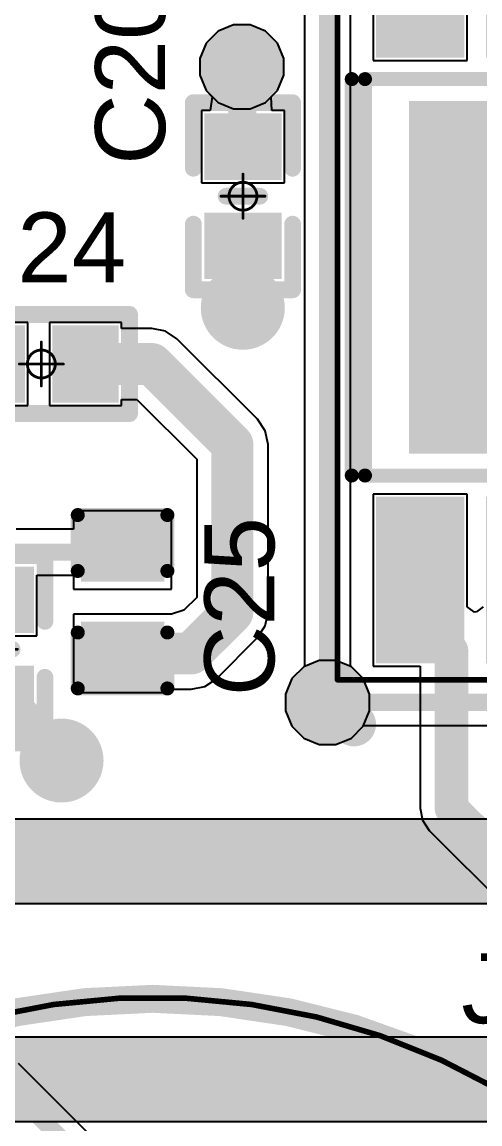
# Model space of a CAD drawing. Header units: inches. Extents: x -0.16 to 1.47, y -0.24 to 2.31.
# Drawn here: x 0.3819 to 0.5454, y 0.8211 to 1.2151 of the extents above; entities that cross this region are included whole.
import ezdxf

# ---------------------------------------------------------------- set-up
doc = ezdxf.new("R2010")
doc.units = ezdxf.units.IN
doc.header["$MEASUREMENT"] = 0
for name, color, linetype in [('Bottom Layer', 5, 'Continuous'), ('Bottom Solder', 6, 'Continuous'), ('GND', 76, 'Continuous'), ('Mechanical 15', 56, 'Continuous'), ('Mechanical 16', 56, 'Continuous'), ('Mechanical 4', 56, 'Continuous'), ('POWER', 16, 'Continuous'), ('Top Layer', 1, 'Continuous'), ('Top Overlay', 2, 'Continuous'), ('Top Paste', 8, 'Continuous'), ('Top Solder', 216, 'Continuous'), ('Via Holes', 16, 'Continuous')]:
    doc.layers.add(name, color=color, linetype=linetype)
doc.styles.add('Arial', font='', dxfattribs={"height": 0.2})
doc.styles.get('Arial').set_extended_font_data('Arial')

# ---------------------------------------------------------------- blocks, each defined once
blk = doc.blocks.new('_SOP100P600X160_11N_25')
at = {"layer": 'Top Layer'}
for points in [[(-0.13406, 0.09055), (-0.08248, 0.09055), (-0.08248, 0.06693), (-0.13406, 0.06693)], [(0.08248, 0.09055), (0.13406, 0.09055), (0.13406, 0.06693), (0.08248, 0.06693)], [(-0.05906, 0.07874), (0.05906, 0.07874), (0.05906, -0.07874), (-0.05906, -0.07874)], [(-0.13406, 0.05118), (-0.08248, 0.05118), (-0.08248, 0.02756), (-0.13406, 0.02756)], [(0.08248, 0.05118), (0.13406, 0.05118), (0.13406, 0.02756), (0.08248, 0.02756)], [(-0.13406, 0.01181), (-0.08248, 0.01181), (-0.08248, -0.01181), (-0.13406, -0.01181)], [(0.08248, 0.01181), (0.13406, 0.01181), (0.13406, -0.01181), (0.08248, -0.01181)], [(-0.13406, -0.02756), (-0.08248, -0.02756), (-0.08248, -0.05118), (-0.13406, -0.05118)], [(0.08248, -0.02756), (0.13406, -0.02756), (0.13406, -0.05118), (0.08248, -0.05118)], [(-0.13406, -0.06693), (-0.08248, -0.06693), (-0.08248, -0.09055), (-0.13406, -0.09055)], [(0.08248, -0.06693), (0.13406, -0.06693), (0.13406, -0.09055), (0.08248, -0.09055)]]:
    blk.add_hatch(color=1, dxfattribs=at).paths.add_polyline_path(points)
at = {"layer": 'Top Paste'}
for points in [[(-0.13406, 0.09055), (-0.08248, 0.09055), (-0.08248, 0.06693), (-0.13406, 0.06693)], [(0.08248, 0.09055), (0.13406, 0.09055), (0.13406, 0.06693), (0.08248, 0.06693)], [(-0.05906, 0.07874), (0.05906, 0.07874), (0.05906, -0.07874), (-0.05906, -0.07874)], [(-0.13406, 0.05118), (-0.08248, 0.05118), (-0.08248, 0.02756), (-0.13406, 0.02756)], [(0.08248, 0.05118), (0.13406, 0.05118), (0.13406, 0.02756), (0.08248, 0.02756)], [(-0.13406, 0.01181), (-0.08248, 0.01181), (-0.08248, -0.01181), (-0.13406, -0.01181)], [(0.08248, 0.01181), (0.13406, 0.01181), (0.13406, -0.01181), (0.08248, -0.01181)], [(-0.13406, -0.02756), (-0.08248, -0.02756), (-0.08248, -0.05118), (-0.13406, -0.05118)], [(0.08248, -0.02756), (0.13406, -0.02756), (0.13406, -0.05118), (0.08248, -0.05118)], [(-0.13406, -0.06693), (-0.08248, -0.06693), (-0.08248, -0.09055), (-0.13406, -0.09055)], [(0.08248, -0.06693), (0.13406, -0.06693), (0.13406, -0.09055), (0.08248, -0.09055)]]:
    blk.add_hatch(color=8, dxfattribs=at).paths.add_polyline_path(points)
at = {"layer": 'Top Solder'}
for points in [[(-0.13806, 0.09455), (-0.07848, 0.09455), (-0.07848, 0.06293), (-0.13806, 0.06293)], [(0.07848, 0.09455), (0.13806, 0.09455), (0.13806, 0.06293), (0.07848, 0.06293)], [(-0.06306, 0.08274), (0.06306, 0.08274), (0.06306, -0.08274), (-0.06306, -0.08274)], [(-0.13806, 0.05518), (-0.07848, 0.05518), (-0.07848, 0.02356), (-0.13806, 0.02356)], [(0.07848, 0.05518), (0.13806, 0.05518), (0.13806, 0.02356), (0.07848, 0.02356)], [(-0.13806, 0.01581), (-0.07848, 0.01581), (-0.07848, -0.01581), (-0.13806, -0.01581)], [(0.07848, 0.01581), (0.13806, 0.01581), (0.13806, -0.01581), (0.07848, -0.01581)], [(-0.13806, -0.02356), (-0.07848, -0.02356), (-0.07848, -0.05518), (-0.13806, -0.05518)], [(0.07848, -0.02356), (0.13806, -0.02356), (0.13806, -0.05518), (0.07848, -0.05518)], [(-0.13806, -0.06293), (-0.07848, -0.06293), (-0.07848, -0.09455), (-0.13806, -0.09455)], [(0.07848, -0.06293), (0.13806, -0.06293), (0.13806, -0.09455), (0.07848, -0.09455)]]:
    blk.add_hatch(color=216, dxfattribs=at).paths.add_polyline_path(points)
at = {"layer": 'Mechanical 16'}
for points in [[(-0.1439, 0.10827, 0.00197, 0.00197, 0), (-0.1439, -0.10827, 0.00197, 0.00197, 0)], [(-0.1439, 0.10827, 0.00197, 0.00197, 0), (0.1439, 0.10827, 0.00197, 0.00197, 0)], [(0.1439, 0.10827, 0.00197, 0.00197, 0), (0.1439, -0.10827, 0.00197, 0.00197, 0)], [(-0.1439, -0.10827, 0.00197, 0.00197, 0), (0.1439, -0.10827, 0.00197, 0.00197, 0)]]:
    blk.add_lwpolyline(points, format="xyseb", dxfattribs=at)
for points in [[(-0.14439, 0.10827, 0.000984, 0.000984, 1), (-0.14341, 0.10827, 0.000984, 0.000984, 1)], [(-0.14439, 0.10827, 0.000984, 0.000984, 1), (-0.14341, 0.10827, 0.000984, 0.000984, 1)], [(0.14341, 0.10827, 0.000984, 0.000984, 1), (0.14439, 0.10827, 0.000984, 0.000984, 1)], [(0.14341, 0.10827, 0.000984, 0.000984, 1), (0.14439, 0.10827, 0.000984, 0.000984, 1)], [(-0.14439, -0.10827, 0.000984, 0.000984, 1), (-0.14341, -0.10827, 0.000984, 0.000984, 1)], [(-0.14439, -0.10827, 0.000984, 0.000984, 1), (-0.14341, -0.10827, 0.000984, 0.000984, 1)], [(0.14341, -0.10827, 0.000984, 0.000984, 1), (0.14439, -0.10827, 0.000984, 0.000984, 1)], [(0.14341, -0.10827, 0.000984, 0.000984, 1), (0.14439, -0.10827, 0.000984, 0.000984, 1)]]:
    blk.add_lwpolyline(points, format="xyseb", close=True, dxfattribs=at)
at = {"layer": 'Mechanical 4'}
for points in [[(-0.15591, 0.10236, 0.00787, 0.00787, 1), (-0.16378, 0.10236, 0.00787, 0.00787, 1)], [(-0.15591, 0.10236, 0.00787, 0.00787, 1), (-0.16378, 0.10236, 0.00787, 0.00787, 1)], [(-0.16575, 0.10236, 0.00394, 0.00394, 1), (-0.16181, 0.10236, 0.00394, 0.00394, 1)], [(-0.16575, 0.10236, 0.00394, 0.00394, 1), (-0.16181, 0.10236, 0.00394, 0.00394, 1)], [(-0.15787, 0.10236, 0.00394, 0.00394, 1), (-0.15394, 0.10236, 0.00394, 0.00394, 1)], [(-0.15787, 0.10236, 0.00394, 0.00394, 1), (-0.15394, 0.10236, 0.00394, 0.00394, 1)], [(-0.07212, 0.09843, 0.0025, 0.0025, 1), (-0.06962, 0.09843, 0.0025, 0.0025, 1)], [(-0.07212, 0.09843, 0.0025, 0.0025, 1), (-0.06962, 0.09843, 0.0025, 0.0025, 1)], [(-0.07212, 0.09843, 0.0025, 0.0025, 1), (-0.06962, 0.09843, 0.0025, 0.0025, 1)], [(-0.07212, 0.09843, 0.0025, 0.0025, 1), (-0.06962, 0.09843, 0.0025, 0.0025, 1)], [(0.06962, 0.09843, 0.0025, 0.0025, 1), (0.07212, 0.09843, 0.0025, 0.0025, 1)], [(0.06962, 0.09843, 0.0025, 0.0025, 1), (0.07212, 0.09843, 0.0025, 0.0025, 1)], [(0.06962, 0.09843, 0.0025, 0.0025, 1), (0.07212, 0.09843, 0.0025, 0.0025, 1)], [(0.06962, 0.09843, 0.0025, 0.0025, 1), (0.07212, 0.09843, 0.0025, 0.0025, 1)], [(-0.07212, -0.09843, 0.0025, 0.0025, 1), (-0.06962, -0.09843, 0.0025, 0.0025, 1)], [(-0.07212, -0.09843, 0.0025, 0.0025, 1), (-0.06962, -0.09843, 0.0025, 0.0025, 1)], [(-0.07212, -0.09843, 0.0025, 0.0025, 1), (-0.06962, -0.09843, 0.0025, 0.0025, 1)], [(-0.07212, -0.09843, 0.0025, 0.0025, 1), (-0.06962, -0.09843, 0.0025, 0.0025, 1)], [(0.06962, -0.09843, 0.0025, 0.0025, 1), (0.07212, -0.09843, 0.0025, 0.0025, 1)], [(0.06962, -0.09843, 0.0025, 0.0025, 1), (0.07212, -0.09843, 0.0025, 0.0025, 1)], [(0.06962, -0.09843, 0.0025, 0.0025, 1), (0.07212, -0.09843, 0.0025, 0.0025, 1)], [(0.06962, -0.09843, 0.0025, 0.0025, 1), (0.07212, -0.09843, 0.0025, 0.0025, 1)]]:
    blk.add_lwpolyline(points, format="xyseb", close=True, dxfattribs=at)
for points in [[(-0.07087, 0.09843, 0.005, 0.005, 0), (-0.07087, -0.09843, 0.005, 0.005, 0)], [(-0.07087, 0.09843, 0.005, 0.005, 0), (0.07087, 0.09843, 0.005, 0.005, 0)], [(-0.07087, 0.09843, 0.005, 0.005, 0), (-0.07087, -0.09843, 0.005, 0.005, 0)], [(-0.07087, 0.09843, 0.005, 0.005, 0), (0.07087, 0.09843, 0.005, 0.005, 0)], [(0.07087, 0.09843, 0.005, 0.005, 0), (0.07087, -0.09843, 0.005, 0.005, 0)], [(0.07087, 0.09843, 0.005, 0.005, 0), (0.07087, -0.09843, 0.005, 0.005, 0)], [(-0.07087, -0.09843, 0.005, 0.005, 0), (0.07087, -0.09843, 0.005, 0.005, 0)], [(-0.07087, -0.09843, 0.005, 0.005, 0), (0.07087, -0.09843, 0.005, 0.005, 0)]]:
    blk.add_lwpolyline(points, format="xyseb", dxfattribs=at)
at = {"layer": 'Top Overlay'}
for points in [[(-0.15591, 0.10236, 0.00787, 0.00787, 1), (-0.16378, 0.10236, 0.00787, 0.00787, 1)], [(-0.16575, 0.10236, 0.00394, 0.00394, 1), (-0.16181, 0.10236, 0.00394, 0.00394, 1)], [(-0.15787, 0.10236, 0.00394, 0.00394, 1), (-0.15394, 0.10236, 0.00394, 0.00394, 1)], [(-0.07212, 0.10315, 0.0025, 0.0025, 1), (-0.06962, 0.10315, 0.0025, 0.0025, 1)], [(0.06962, 0.10315, 0.0025, 0.0025, 1), (0.07212, 0.10315, 0.0025, 0.0025, 1)], [(-0.07212, -0.10315, 0.0025, 0.0025, 1), (-0.06962, -0.10315, 0.0025, 0.0025, 1)], [(0.06962, -0.10315, 0.0025, 0.0025, 1), (0.07212, -0.10315, 0.0025, 0.0025, 1)]]:
    blk.add_lwpolyline(points, format="xyseb", close=True, dxfattribs=at)
for points in [[(-0.07087, 0.10315, 0.005, 0.005, 0), (0.07087, 0.10315, 0.005, 0.005, 0)], [(-0.07087, -0.10315, 0.005, 0.005, 0), (0.07087, -0.10315, 0.005, 0.005, 0)]]:
    blk.add_lwpolyline(points, format="xyseb", dxfattribs=at)
at = {"layer": 'Top Paste'}
for p, q in [((-0.02953, -0.03937), (-0.02953, 0.03937)), ((-0.02953, 0.03937), (0.02953, 0.03937)), ((0.02953, 0.03937), (0.02953, -0.03937)), ((0.02953, -0.03937), (-0.02953, -0.03937))]:
    blk.add_line(p, q, dxfattribs=at)
blk = doc.blocks.new('R_0402_L_26')
at = {"layer": 'Top Layer'}
for points in [[(-0.02363, 0.00984), (-0.00788, 0.00984), (-0.00788, -0.00985), (-0.02363, -0.00985)], [(0.00984, 0.00984), (0.02559, 0.00984), (0.02559, -0.00985), (0.00984, -0.00985)]]:
    blk.add_hatch(color=1, dxfattribs=at).paths.add_polyline_path(points)
at = {"layer": 'Top Paste'}
for points in [[(-0.02363, 0.00984), (-0.00788, 0.00984), (-0.00788, -0.00985), (-0.02363, -0.00985)], [(0.00984, 0.00984), (0.02559, 0.00984), (0.02559, -0.00985), (0.00984, -0.00985)]]:
    blk.add_hatch(color=8, dxfattribs=at).paths.add_polyline_path(points)
at = {"layer": 'Top Solder'}
for points in [[(-0.02763, 0.01384), (-0.00388, 0.01384), (-0.00388, -0.01385), (-0.02763, -0.01385)], [(0.00584, 0.01384), (0.02959, 0.01384), (0.02959, -0.01385), (0.00584, -0.01385)]]:
    blk.add_hatch(color=216, dxfattribs=at).paths.add_polyline_path(points)
at = {"layer": 'Mechanical 15'}
for points in [[(0, 0.00787, 0.001, 0.001, 0), (0, -0.00787, 0.001, 0.001, 0)], [(0.00787, 0, 0.001, 0.001, 0), (-0.00787, 0, 0.001, 0.001, 0)]]:
    blk.add_lwpolyline(points, format="xyseb", dxfattribs=at)
for points in [[(-0.00025, 0.00787, 0.0005, 0.0005, 1), (0.00025, 0.00787, 0.0005, 0.0005, 1)], [(0.005, 0, 0.001, 0.001, 1), (-0.005, 0, 0.001, 0.001, 1)], [(-0.00812, 0, 0.0005, 0.0005, 1), (-0.00762, 0, 0.0005, 0.0005, 1)], [(-0.00525, 0, 0.0005, 0.0005, 1), (-0.00475, 0, 0.0005, 0.0005, 1)], [(0.00475, 0, 0.0005, 0.0005, 1), (0.00525, 0, 0.0005, 0.0005, 1)], [(0.00762, 0, 0.0005, 0.0005, 1), (0.00812, 0, 0.0005, 0.0005, 1)], [(-0.00025, -0.00787, 0.0005, 0.0005, 1), (0.00025, -0.00787, 0.0005, 0.0005, 1)]]:
    blk.add_lwpolyline(points, format="xyseb", close=True, dxfattribs=at)
at = {"layer": 'Top Overlay'}
for points in [[(0.03346, 0.01771, 0.006, 0.006, 0), (-0.0315, 0.01771, 0.006, 0.006, 0)], [(-0.0315, 0.01771, 0.006, 0.006, 0), (-0.0315, -0.01772, 0.006, 0.006, 0)], [(0.03346, 0.01771, 0.006, 0.006, 0), (0.03346, -0.01772, 0.006, 0.006, 0)], [(0.03346, -0.01772, 0.006, 0.006, 0), (-0.0315, -0.01772, 0.006, 0.006, 0)]]:
    blk.add_lwpolyline(points, format="xyseb", dxfattribs=at)
for points in [[(-0.033, 0.01771, 0.003, 0.003, 1), (-0.03, 0.01771, 0.003, 0.003, 1)], [(-0.033, 0.01771, 0.003, 0.003, 1), (-0.03, 0.01771, 0.003, 0.003, 1)], [(0.03196, 0.01771, 0.003, 0.003, 1), (0.03496, 0.01771, 0.003, 0.003, 1)], [(0.03196, 0.01771, 0.003, 0.003, 1), (0.03496, 0.01771, 0.003, 0.003, 1)], [(-0.033, -0.01772, 0.003, 0.003, 1), (-0.03, -0.01772, 0.003, 0.003, 1)], [(-0.033, -0.01772, 0.003, 0.003, 1), (-0.03, -0.01772, 0.003, 0.003, 1)], [(0.03196, -0.01772, 0.003, 0.003, 1), (0.03496, -0.01772, 0.003, 0.003, 1)], [(0.03196, -0.01772, 0.003, 0.003, 1), (0.03496, -0.01772, 0.003, 0.003, 1)]]:
    blk.add_lwpolyline(points, format="xyseb", close=True, dxfattribs=at)
blk = doc.blocks.new('SENSOR_TH_GU12XXC_40XX_27')
at = {"layer": 'Mechanical 15'}
blk.add_lwpolyline([(-0.24803, 0, 0.002, 0.002, -1.002009), (0.24803, 0, 0.002, 0.002, 0)], format="xyseb", dxfattribs=at)
at = {"layer": 'Top Overlay'}
blk.add_lwpolyline([(0.24803, 0, 0.01, 0.01, 1), (-0.24803, 0, 0.01, 0.01, 1)], format="xyseb", close=True, dxfattribs=at)
blk = doc.blocks.new('C___0402_29')
at = {"layer": 'Top Layer'}
for points in [[(-0.0275, -0.0125), (-0.0275, 0.0125), (-0.0095, 0.0125), (-0.0095, -0.0125)], [(0.0095, -0.0125), (0.0095, 0.0125), (0.0275, 0.0125), (0.0275, -0.0125)]]:
    blk.add_hatch(color=1, dxfattribs=at).paths.add_polyline_path(points)
at = {"layer": 'Top Paste'}
for points in [[(-0.0275, -0.0125), (-0.0275, 0.0125), (-0.0095, 0.0125), (-0.0095, -0.0125)], [(0.0095, -0.0125), (0.0095, 0.0125), (0.0275, 0.0125), (0.0275, -0.0125)]]:
    blk.add_hatch(color=8, dxfattribs=at).paths.add_polyline_path(points)
at = {"layer": 'Top Solder'}
for points in [[(-0.02986, -0.01486), (-0.02986, 0.01486), (-0.00714, 0.01486), (-0.00714, -0.01486)], [(0.00714, -0.01486), (0.00714, 0.01486), (0.02986, 0.01486), (0.02986, -0.01486)]]:
    blk.add_hatch(color=216, dxfattribs=at).paths.add_polyline_path(points)
at = {"layer": 'Top Overlay'}
for points in [[(-0.031, -0.016, 0.005, 0.005, 0), (-0.031, 0.016, 0.005, 0.005, 0)], [(-0.011, 0.016, 0.005, 0.005, 0), (-0.031, 0.016, 0.005, 0.005, 0)], [(0.031, 0.016, 0.005, 0.005, 0), (0.011, 0.016, 0.005, 0.005, 0)], [(0.031, -0.016, 0.005, 0.005, 0), (0.031, 0.016, 0.005, 0.005, 0)], [(-0.011, -0.016, 0.005, 0.005, 0), (-0.031, -0.016, 0.005, 0.005, 0)], [(0.031, -0.016, 0.005, 0.005, 0), (0.011, -0.016, 0.005, 0.005, 0)]]:
    blk.add_lwpolyline(points, format="xyseb", dxfattribs=at)
for points in [[(-0.03225, 0.016, 0.0025, 0.0025, 1), (-0.02975, 0.016, 0.0025, 0.0025, 1)], [(-0.03225, 0.016, 0.0025, 0.0025, 1), (-0.02975, 0.016, 0.0025, 0.0025, 1)], [(-0.01225, 0.016, 0.0025, 0.0025, 1), (-0.00975, 0.016, 0.0025, 0.0025, 1)], [(0.00975, 0.016, 0.0025, 0.0025, 1), (0.01225, 0.016, 0.0025, 0.0025, 1)], [(0.02975, 0.016, 0.0025, 0.0025, 1), (0.03225, 0.016, 0.0025, 0.0025, 1)], [(0.02975, 0.016, 0.0025, 0.0025, 1), (0.03225, 0.016, 0.0025, 0.0025, 1)], [(-0.03225, -0.016, 0.0025, 0.0025, 1), (-0.02975, -0.016, 0.0025, 0.0025, 1)], [(-0.03225, -0.016, 0.0025, 0.0025, 1), (-0.02975, -0.016, 0.0025, 0.0025, 1)], [(-0.01225, -0.016, 0.0025, 0.0025, 1), (-0.00975, -0.016, 0.0025, 0.0025, 1)], [(0.00975, -0.016, 0.0025, 0.0025, 1), (0.01225, -0.016, 0.0025, 0.0025, 1)], [(0.02975, -0.016, 0.0025, 0.0025, 1), (0.03225, -0.016, 0.0025, 0.0025, 1)], [(0.02975, -0.016, 0.0025, 0.0025, 1), (0.03225, -0.016, 0.0025, 0.0025, 1)]]:
    blk.add_lwpolyline(points, format="xyseb", close=True, dxfattribs=at)
blk = doc.blocks.new('C_0402_L_30')
at = {"layer": 'Top Layer'}
for points in [[(-0.02559, 0.00984), (-0.00984, 0.00984), (-0.00984, -0.00984), (-0.02559, -0.00984)], [(0.00984, 0.00984), (0.02559, 0.00984), (0.02559, -0.00985), (0.00984, -0.00985)]]:
    blk.add_hatch(color=1, dxfattribs=at).paths.add_polyline_path(points)
at = {"layer": 'Top Paste'}
for points in [[(-0.02559, 0.00984), (-0.00984, 0.00984), (-0.00984, -0.00984), (-0.02559, -0.00984)], [(0.00984, 0.00984), (0.02559, 0.00984), (0.02559, -0.00985), (0.00984, -0.00985)]]:
    blk.add_hatch(color=8, dxfattribs=at).paths.add_polyline_path(points)
at = {"layer": 'Top Solder'}
for points in [[(-0.02959, 0.01384), (-0.00584, 0.01384), (-0.00584, -0.01384), (-0.02959, -0.01384)], [(0.00584, 0.01384), (0.02959, 0.01384), (0.02959, -0.01385), (0.00584, -0.01385)]]:
    blk.add_hatch(color=216, dxfattribs=at).paths.add_polyline_path(points)
at = {"layer": 'Mechanical 15'}
for points in [[(0, -0.00787, 0.001, 0.001, 0), (0, 0.00787, 0.001, 0.001, 0)], [(0.00787, 0, 0.001, 0.001, 0), (-0.00787, 0, 0.001, 0.001, 0)]]:
    blk.add_lwpolyline(points, format="xyseb", dxfattribs=at)
for points in [[(-0.00025, 0.00787, 0.0005, 0.0005, 1), (0.00025, 0.00787, 0.0005, 0.0005, 1)], [(0.005, 0, 0.001, 0.001, 1), (-0.005, 0, 0.001, 0.001, 1)], [(-0.00812, 0, 0.0005, 0.0005, 1), (-0.00762, 0, 0.0005, 0.0005, 1)], [(-0.00525, 0, 0.0005, 0.0005, 1), (-0.00475, 0, 0.0005, 0.0005, 1)], [(0.00475, 0, 0.0005, 0.0005, 1), (0.00525, 0, 0.0005, 0.0005, 1)], [(0.00762, 0, 0.0005, 0.0005, 1), (0.00812, 0, 0.0005, 0.0005, 1)], [(-0.00025, -0.00787, 0.0005, 0.0005, 1), (0.00025, -0.00787, 0.0005, 0.0005, 1)]]:
    blk.add_lwpolyline(points, format="xyseb", close=True, dxfattribs=at)
at = {"layer": 'Top Overlay'}
for points in [[(-0.01, 0.01771, 0.006, 0.006, 0), (-0.03346, 0.01771, 0.006, 0.006, 0)], [(-0.03346, -0.01771, 0.006, 0.006, 0), (-0.03346, 0.01771, 0.006, 0.006, 0)], [(0.03346, 0.01771, 0.006, 0.006, 0), (0.01, 0.01771, 0.006, 0.006, 0)], [(0.03346, -0.01772, 0.006, 0.006, 0), (0.03346, 0.01771, 0.006, 0.006, 0)], [(0, -0.006, 0.006, 0.006, 0), (0, 0.006, 0.006, 0.006, 0)], [(-0.01, -0.01771, 0.006, 0.006, 0), (-0.03346, -0.01771, 0.006, 0.006, 0)], [(-0.03345, -0.01772, 0.006, 0.006, 0), (-0.03346, -0.01771, 0.006, 0.006, 0)], [(0.03346, -0.01771, 0.006, 0.006, 0), (0.01, -0.01771, 0.006, 0.006, 0)]]:
    blk.add_lwpolyline(points, format="xyseb", dxfattribs=at)
for points in [[(-0.03496, 0.01771, 0.003, 0.003, 1), (-0.03196, 0.01771, 0.003, 0.003, 1)], [(-0.03496, 0.01771, 0.003, 0.003, 1), (-0.03196, 0.01771, 0.003, 0.003, 1)], [(-0.0115, 0.01771, 0.003, 0.003, 1), (-0.0085, 0.01771, 0.003, 0.003, 1)], [(0.0085, 0.01771, 0.003, 0.003, 1), (0.0115, 0.01771, 0.003, 0.003, 1)], [(0.03196, 0.01771, 0.003, 0.003, 1), (0.03496, 0.01771, 0.003, 0.003, 1)], [(0.03196, 0.01771, 0.003, 0.003, 1), (0.03496, 0.01771, 0.003, 0.003, 1)], [(-0.0015, 0.006, 0.003, 0.003, 1), (0.0015, 0.006, 0.003, 0.003, 1)], [(-0.0015, -0.006, 0.003, 0.003, 1), (0.0015, -0.006, 0.003, 0.003, 1)], [(-0.03496, -0.01771, 0.003, 0.003, 1), (-0.03196, -0.01771, 0.003, 0.003, 1)], [(-0.03496, -0.01771, 0.003, 0.003, 1), (-0.03196, -0.01771, 0.003, 0.003, 1)], [(-0.03496, -0.01771, 0.003, 0.003, 1), (-0.03196, -0.01771, 0.003, 0.003, 1)], [(-0.03495, -0.01772, 0.003, 0.003, 1), (-0.03195, -0.01772, 0.003, 0.003, 1)], [(-0.0115, -0.01771, 0.003, 0.003, 1), (-0.0085, -0.01771, 0.003, 0.003, 1)], [(0.0085, -0.01771, 0.003, 0.003, 1), (0.0115, -0.01771, 0.003, 0.003, 1)], [(0.03196, -0.01771, 0.003, 0.003, 1), (0.03496, -0.01771, 0.003, 0.003, 1)], [(0.03196, -0.01772, 0.003, 0.003, 1), (0.03496, -0.01772, 0.003, 0.003, 1)]]:
    blk.add_lwpolyline(points, format="xyseb", close=True, dxfattribs=at)
blk = doc.blocks.new('C_0402_L_67')
at = {"layer": 'Top Layer'}
for points in [[(-0.02559, 0.00984), (-0.00984, 0.00984), (-0.00984, -0.00984), (-0.02559, -0.00984)], [(0.00984, 0.00984), (0.02559, 0.00984), (0.02559, -0.00985), (0.00984, -0.00985)]]:
    blk.add_hatch(color=1, dxfattribs=at).paths.add_polyline_path(points)
at = {"layer": 'Top Paste'}
for points in [[(-0.02559, 0.00984), (-0.00984, 0.00984), (-0.00984, -0.00984), (-0.02559, -0.00984)], [(0.00984, 0.00984), (0.02559, 0.00984), (0.02559, -0.00985), (0.00984, -0.00985)]]:
    blk.add_hatch(color=8, dxfattribs=at).paths.add_polyline_path(points)
at = {"layer": 'Top Solder'}
for points in [[(-0.02959, 0.01384), (-0.00584, 0.01384), (-0.00584, -0.01384), (-0.02959, -0.01384)], [(0.00584, 0.01384), (0.02959, 0.01384), (0.02959, -0.01385), (0.00584, -0.01385)]]:
    blk.add_hatch(color=216, dxfattribs=at).paths.add_polyline_path(points)
at = {"layer": 'Mechanical 15'}
for points in [[(0, -0.00787, 0.001, 0.001, 0), (0, 0.00787, 0.001, 0.001, 0)], [(0.00787, 0, 0.001, 0.001, 0), (-0.00787, 0, 0.001, 0.001, 0)]]:
    blk.add_lwpolyline(points, format="xyseb", dxfattribs=at)
for points in [[(-0.00025, 0.00787, 0.0005, 0.0005, 1), (0.00025, 0.00787, 0.0005, 0.0005, 1)], [(0.005, 0, 0.001, 0.001, 1), (-0.005, 0, 0.001, 0.001, 1)], [(-0.00812, 0, 0.0005, 0.0005, 1), (-0.00762, 0, 0.0005, 0.0005, 1)], [(-0.00525, 0, 0.0005, 0.0005, 1), (-0.00475, 0, 0.0005, 0.0005, 1)], [(0.00475, 0, 0.0005, 0.0005, 1), (0.00525, 0, 0.0005, 0.0005, 1)], [(0.00762, 0, 0.0005, 0.0005, 1), (0.00812, 0, 0.0005, 0.0005, 1)], [(-0.00025, -0.00787, 0.0005, 0.0005, 1), (0.00025, -0.00787, 0.0005, 0.0005, 1)]]:
    blk.add_lwpolyline(points, format="xyseb", close=True, dxfattribs=at)
at = {"layer": 'Top Overlay'}
for points in [[(-0.03346, -0.01771, 0.006, 0.006, 0), (-0.03346, 0.01771, 0.006, 0.006, 0)], [(-0.01, 0.01771, 0.006, 0.006, 0), (-0.03346, 0.01771, 0.006, 0.006, 0)], [(0.03346, 0.01771, 0.006, 0.006, 0), (0.01, 0.01771, 0.006, 0.006, 0)], [(0.03346, -0.01772, 0.006, 0.006, 0), (0.03346, 0.01771, 0.006, 0.006, 0)], [(0, -0.006, 0.006, 0.006, 0), (0, 0.006, 0.006, 0.006, 0)], [(-0.03345, -0.01772, 0.006, 0.006, 0), (-0.03346, -0.01771, 0.006, 0.006, 0)], [(-0.01, -0.01771, 0.006, 0.006, 0), (-0.03346, -0.01771, 0.006, 0.006, 0)], [(0.03346, -0.01771, 0.006, 0.006, 0), (0.01, -0.01771, 0.006, 0.006, 0)]]:
    blk.add_lwpolyline(points, format="xyseb", dxfattribs=at)
for points in [[(-0.03496, 0.01771, 0.003, 0.003, 1), (-0.03196, 0.01771, 0.003, 0.003, 1)], [(-0.03496, 0.01771, 0.003, 0.003, 1), (-0.03196, 0.01771, 0.003, 0.003, 1)], [(-0.0115, 0.01771, 0.003, 0.003, 1), (-0.0085, 0.01771, 0.003, 0.003, 1)], [(0.0085, 0.01771, 0.003, 0.003, 1), (0.0115, 0.01771, 0.003, 0.003, 1)], [(0.03196, 0.01771, 0.003, 0.003, 1), (0.03496, 0.01771, 0.003, 0.003, 1)], [(0.03196, 0.01771, 0.003, 0.003, 1), (0.03496, 0.01771, 0.003, 0.003, 1)], [(-0.0015, 0.006, 0.003, 0.003, 1), (0.0015, 0.006, 0.003, 0.003, 1)], [(-0.0015, -0.006, 0.003, 0.003, 1), (0.0015, -0.006, 0.003, 0.003, 1)], [(-0.03496, -0.01771, 0.003, 0.003, 1), (-0.03196, -0.01771, 0.003, 0.003, 1)], [(-0.03496, -0.01771, 0.003, 0.003, 1), (-0.03196, -0.01771, 0.003, 0.003, 1)], [(-0.03496, -0.01771, 0.003, 0.003, 1), (-0.03196, -0.01771, 0.003, 0.003, 1)], [(-0.03495, -0.01772, 0.003, 0.003, 1), (-0.03195, -0.01772, 0.003, 0.003, 1)], [(-0.0115, -0.01771, 0.003, 0.003, 1), (-0.0085, -0.01771, 0.003, 0.003, 1)], [(0.0085, -0.01771, 0.003, 0.003, 1), (0.0115, -0.01771, 0.003, 0.003, 1)], [(0.03196, -0.01771, 0.003, 0.003, 1), (0.03496, -0.01771, 0.003, 0.003, 1)], [(0.03196, -0.01772, 0.003, 0.003, 1), (0.03496, -0.01772, 0.003, 0.003, 1)]]:
    blk.add_lwpolyline(points, format="xyseb", close=True, dxfattribs=at)

msp = doc.modelspace()

# ---------------------------------------------------------------- hatches: boundary and pattern name
at = {"layer": 'Bottom Layer'}
h = msp.add_hatch(color=5, dxfattribs=at)
edge = h.paths.add_edge_path()
edge.add_arc((0.46037, 1.19905), 0.01, 0, 360)
h = msp.add_hatch(color=5, dxfattribs=at)
edge = h.paths.add_edge_path()
edge.add_arc((0.46073, 1.11288), 0.01, 0, 360)
h = msp.add_hatch(color=5, dxfattribs=at)
edge = h.paths.add_edge_path()
edge.add_arc((0.491, 0.97178), 0.01, 0, 360)
h = msp.add_hatch(color=5, dxfattribs=at)
edge = h.paths.add_edge_path()
edge.add_arc((0.396, 0.951), 0.01, 0, 360)
at = {"layer": 'Bottom Solder'}
h = msp.add_hatch(color=6, dxfattribs=at)
edge = h.paths.add_edge_path()
edge.add_arc((0.46037, 1.19905), 0.014, 0, 360)
h = msp.add_hatch(color=6, dxfattribs=at)
edge = h.paths.add_edge_path()
edge.add_arc((0.46073, 1.11288), 0.014, 0, 360)
h = msp.add_hatch(color=6, dxfattribs=at)
edge = h.paths.add_edge_path()
edge.add_arc((0.491, 0.97178), 0.014, 0, 360)
h = msp.add_hatch(color=6, dxfattribs=at)
edge = h.paths.add_edge_path()
edge.add_arc((0.396, 0.951), 0.014, 0, 360)
at = {"layer": 'GND'}
h = msp.add_hatch(color=76, dxfattribs=at)
edge = h.paths.add_edge_path()
edge.add_arc((0.46037, 1.19905), 0.015, 0, 360)
h = msp.add_hatch(color=76, dxfattribs=at)
edge = h.paths.add_edge_path()
edge.add_arc((0.491, 0.97178), 0.015, 0, 360)
at = {"layer": 'POWER'}
h = msp.add_hatch(color=16, dxfattribs=at)
edge = h.paths.add_edge_path()
edge.add_arc((0.46073, 1.11288), 0.015, 0, 360)
h = msp.add_hatch(color=16, dxfattribs=at)
edge = h.paths.add_edge_path()
edge.add_arc((0.491, 0.97178), 0.015, 0, 360)
h = msp.add_hatch(color=16, dxfattribs=at)
edge = h.paths.add_edge_path()
edge.add_arc((0.396, 0.951), 0.015, 0, 360)
at = {"layer": 'Top Layer'}
h = msp.add_hatch(color=1, dxfattribs=at)
edge = h.paths.add_edge_path()
edge.add_arc((0.46037, 1.19905), 0.01, 0, 360)
h = msp.add_hatch(color=1, dxfattribs=at)
edge = h.paths.add_edge_path()
edge.add_arc((0.46073, 1.11288), 0.01, 0, 360)
h = msp.add_hatch(color=1, dxfattribs=at)
edge = h.paths.add_edge_path()
edge.add_arc((0.491, 0.97178), 0.01, 0, 360)
h = msp.add_hatch(color=1, dxfattribs=at)
edge = h.paths.add_edge_path()
edge.add_arc((0.396, 0.951), 0.01, 0, 360)
at = {"layer": 'Top Solder'}
h = msp.add_hatch(color=216, dxfattribs=at)
edge = h.paths.add_edge_path()
edge.add_arc((0.46037, 1.19905), 0.014, 0, 360)
h = msp.add_hatch(color=216, dxfattribs=at)
edge = h.paths.add_edge_path()
edge.add_arc((0.46073, 1.11288), 0.014, 0, 360)
h = msp.add_hatch(color=216, dxfattribs=at)
edge = h.paths.add_edge_path()
edge.add_arc((0.491, 0.97178), 0.014, 0, 360)
h = msp.add_hatch(color=216, dxfattribs=at)
edge = h.paths.add_edge_path()
edge.add_arc((0.396, 0.951), 0.014, 0, 360)
at = {"layer": 'Via Holes'}
h = msp.add_hatch(color=7, dxfattribs=at)
edge = h.paths.add_edge_path()
edge.add_arc((0.46037, 1.19905), 0.005, 0, 360)
h = msp.add_hatch(color=7, dxfattribs=at)
edge = h.paths.add_edge_path()
edge.add_arc((0.46073, 1.11288), 0.005, 0, 360)
h = msp.add_hatch(color=7, dxfattribs=at)
edge = h.paths.add_edge_path()
edge.add_arc((0.491, 0.97178), 0.005, 0, 360)
h = msp.add_hatch(color=7, dxfattribs=at)
edge = h.paths.add_edge_path()
edge.add_arc((0.396, 0.951), 0.005, 0, 360)

# ---------------------------------------------------------------- linework, layer by layer
at = {"layer": 'Bottom Layer'}
for p, q in [((0.45739, 1.21405), (0.45188, 1.21176)), ((0.46336, 1.21405), (0.45739, 1.21405)), ((0.46887, 1.21176), (0.46336, 1.21405)), ((0.45188, 1.21176), (0.44766, 1.20754)), ((0.47309, 1.20754), (0.46887, 1.21176)), ((0.44766, 1.20754), (0.44537, 1.20203)), ((0.47537, 1.20203), (0.47309, 1.20754)), ((0.44537, 1.20203), (0.44537, 1.19606)), ((0.47537, 1.19606), (0.47537, 1.20203)), ((0.44537, 1.19606), (0.44766, 1.19055)), ((0.47309, 1.19055), (0.47537, 1.19606)), ((0.44766, 1.19055), (0.45188, 1.18633)), ((0.46887, 1.18633), (0.47309, 1.19055)), ((0.45188, 1.18633), (0.45739, 1.18405)), ((0.46336, 1.18405), (0.46887, 1.18633)), ((0.45739, 1.18405), (0.46336, 1.18405)), ((0.48802, 0.98678), (0.4825, 0.9845)), ((0.49398, 0.98678), (0.48802, 0.98678)), ((0.4995, 0.9845), (0.49398, 0.98678)), ((0.4825, 0.9845), (0.47828, 0.98028)), ((0.50372, 0.98028), (0.4995, 0.9845)), ((0.47828, 0.98028), (0.476, 0.97476)), ((0.50382, 0.98002), (0.50372, 0.98028)), ((0.62997, 0.98002), (0.50382, 0.98002)), ((0.476, 0.97476), (0.476, 0.9688)), ((0.476, 0.9688), (0.47828, 0.96328)), ((0.47828, 0.96328), (0.4825, 0.95906)), ((0.4995, 0.95906), (0.50372, 0.96328)), ((0.50372, 0.96328), (0.50382, 0.96354)), ((0.50382, 0.96354), (0.62997, 0.96354)), ((0.4825, 0.95906), (0.48802, 0.95678)), ((0.49398, 0.95678), (0.4995, 0.95906)), ((0.48802, 0.95678), (0.49398, 0.95678)), ((0.57457, 0.64876), (0.38067, 0.84266))]:
    msp.add_line(p, q, dxfattribs=at)
for points in [[(0.491, 0.97178, 0.00616, 0.00616, 0), (0.64279, 0.97178, 0.00616, 0.00616, 0)], [(0.37243, 0.83925, 0.00616, 0.00616, 0), (0.5939, 0.61778, 0.00616, 0.00616, 0)]]:
    msp.add_lwpolyline(points, format="xyseb", dxfattribs=at)
msp.add_lwpolyline([(0.48946, 0.97178, 0.00308, 0.00308, 1), (0.49254, 0.97178, 0.00308, 0.00308, 1)], format="xyseb", close=True, dxfattribs=at)
at = {"layer": 'POWER'}
for p, q in [((0.68176, 0.93007), (0.19486, 0.93007)), ((0.19486, 0.89993), (0.688, 0.89993)), ((0.70776, 0.85207), (0.19486, 0.85207)), ((0.19486, 0.82193), (0.714, 0.82193))]:
    msp.add_line(p, q, dxfattribs=at)
for points in [[(0.181, 0.915, 0.03, 0.03, 0), (0.688, 0.915, 0.03, 0.03, 0)], [(0.18, 0.837, 0.03, 0.03, 0), (0.714, 0.837, 0.03, 0.03, 0)]]:
    msp.add_lwpolyline(points, format="xyseb", dxfattribs=at)
at = {"layer": 'Top Layer'}
for p, q in [((0.50724, 1.26283), (0.50724, 1.20126)), ((0.54086, 1.20126), (0.54086, 1.26283)), ((0.49924, 0.9846), (0.49924, 1.23793)), ((0.48276, 1.23452), (0.48276, 0.9846)), ((0.45739, 1.21405), (0.45188, 1.21176)), ((0.46336, 1.21405), (0.45739, 1.21405)), ((0.46887, 1.21176), (0.46336, 1.21405)), ((0.45188, 1.21176), (0.44766, 1.20754)), ((0.47309, 1.20754), (0.46887, 1.21176)), ((0.44766, 1.20754), (0.44537, 1.20203)), ((0.47537, 1.20203), (0.47309, 1.20754)), ((0.44537, 1.20203), (0.44537, 1.19606)), ((0.47537, 1.19606), (0.47537, 1.20203)), ((0.50724, 1.20126), (0.54086, 1.20126)), ((0.44537, 1.19606), (0.44766, 1.19055)), ((0.47309, 1.19055), (0.47537, 1.19606)), ((0.44766, 1.19055), (0.44984, 1.18837)), ((0.47091, 1.18837), (0.47309, 1.19055)), ((0.44984, 1.18837), (0.44906, 1.18337)), ((0.47109, 1.18337), (0.47091, 1.18837)), ((0.44906, 1.18337), (0.44595, 1.18337)), ((0.44595, 1.18337), (0.44595, 1.15762)), ((0.47563, 1.18337), (0.47109, 1.18337)), ((0.47563, 1.15762), (0.47563, 1.18337)), ((0.44595, 1.15762), (0.47563, 1.15762)), ((0.38395, 1.10763), (0.3582, 1.10763)), ((0.38395, 1.07794), (0.38395, 1.10763)), ((0.41741, 1.10763), (0.39167, 1.10763)), ((0.39167, 1.10763), (0.39167, 1.07794)), ((0.41741, 1.10553), (0.41741, 1.10763)), ((0.42822, 1.10553), (0.41741, 1.10553)), ((0.43309, 1.10456), (0.42822, 1.10553)), ((0.43723, 1.10179), (0.43309, 1.10456)), ((0.46601, 1.07301), (0.43723, 1.10179)), ((0.41741, 1.07794), (0.41741, 1.08004)), ((0.41741, 1.08004), (0.42294, 1.08004)), ((0.42294, 1.08004), (0.44426, 1.05872)), ((0.3582, 1.07794), (0.38395, 1.07794)), ((0.39167, 1.07794), (0.41741, 1.07794)), ((0.46877, 1.06888), (0.46601, 1.07301)), ((0.46974, 1.064), (0.46877, 1.06888)), ((0.46974, 1.004), (0.46974, 1.064)), ((0.44426, 1.05872), (0.44426, 1.00928)), ((0.54086, 1.0463), (0.50724, 1.0463)), ((0.50724, 1.0463), (0.50724, 0.98472)), ((0.54086, 1.00597), (0.54086, 1.0463)), ((0.43529, 1.04028), (0.40029, 1.04028)), ((0.40029, 1.04028), (0.40029, 1.03373)), ((0.43529, 1.01228), (0.43529, 1.04028)), ((0.40029, 1.03373), (0.37974, 1.03373)), ((0.38719, 0.99562), (0.38719, 1.01726)), ((0.38719, 1.01726), (0.40029, 1.01726)), ((0.40029, 1.01726), (0.40029, 1.01228)), ((0.40029, 1.01228), (0.43529, 1.01228)), ((0.44426, 1.00928), (0.43969, 1.00472)), ((0.43969, 1.00472), (0.43529, 1.00328)), ((0.5435, 1.00411), (0.54086, 1.00597)), ((0.54661, 1.00597), (0.54414, 1.00423)), ((0.43529, 1.00328), (0.40029, 1.00328)), ((0.40029, 1.00328), (0.40029, 0.97528)), ((0.43529, 1.00328), (0.43529, 1.00328)), ((0.43529, 1.00328), (0.43529, 1.00328)), ((0.43529, 1.00328), (0.43529, 1.00328)), ((0.46877, 0.99912), (0.46974, 1.004)), ((0.54414, 1.00423), (0.5435, 1.00411)), ((0.46601, 0.99499), (0.46877, 0.99912)), ((0.3575, 0.99562), (0.38719, 0.99562)), ((0.45129, 0.98027), (0.46601, 0.99499)), ((0.4825, 0.9845), (0.47828, 0.98028)), ((0.48276, 0.9846), (0.4825, 0.9845)), ((0.4995, 0.9845), (0.49924, 0.9846)), ((0.50372, 0.98028), (0.4995, 0.9845)), ((0.50724, 0.98472), (0.52402, 0.98472)), ((0.52402, 0.98472), (0.52402, 0.93396)), ((0.44228, 0.97653), (0.44716, 0.9775)), ((0.44716, 0.9775), (0.45129, 0.98027)), ((0.47828, 0.98028), (0.476, 0.97476)), ((0.506, 0.97476), (0.50372, 0.98028)), ((0.40029, 0.97528), (0.43529, 0.97528)), ((0.43529, 0.97528), (0.43529, 0.97653)), ((0.43529, 0.97653), (0.44228, 0.97653)), ((0.476, 0.97476), (0.476, 0.9688)), ((0.506, 0.9688), (0.506, 0.97476)), ((0.476, 0.9688), (0.47828, 0.96328)), ((0.50372, 0.96328), (0.506, 0.9688)), ((0.47828, 0.96328), (0.4825, 0.95906)), ((0.4995, 0.95906), (0.50372, 0.96328)), ((0.4825, 0.95906), (0.48802, 0.95678)), ((0.49398, 0.95678), (0.4995, 0.95906)), ((0.48802, 0.95678), (0.49398, 0.95678)), ((0.52402, 0.93396), (0.52402, 0.93396)), ((0.52402, 0.93396), (0.52487, 0.92967)), ((0.52487, 0.92967), (0.5273, 0.92603)), ((0.5273, 0.92603), (0.62105, 0.83228))]:
    msp.add_line(p, q, dxfattribs=at)
for points in [[(0.491, 0.97178, 0.00616, 0.00616, 0), (0.491, 1.23793, 0.00616, 0.00616, 0)], [(0.46037, 1.19905, 0.01, 0.01, 0), (0.46058, 1.19884, 0.01, 0.01, 0)], [(0.46058, 1.1707, 0.01, 0.01, 0), (0.46058, 1.19884, 0.01, 0.01, 0)], [(0.46058, 1.1707, 0.01, 0.01, 0), (0.46079, 1.1705, 0.01, 0.01, 0)], [(0.46073, 1.13501, 0.015, 0.015, 0), (0.46079, 1.13507, 0.015, 0.015, 0)], [(0.46073, 1.11288, 0.015, 0.015, 0), (0.46073, 1.13501, 0.015, 0.015, 0)], [(0.40454, 1.09278, 0.015, 0.015, 0), (0.42822, 1.09278, 0.015, 0.015, 0)], [(0.42822, 1.09278, 0.015, 0.015, 0), (0.457, 1.064, 0.015, 0.015, 0)], [(0.457, 1.004, 0.015, 0.015, 0), (0.457, 1.064, 0.015, 0.015, 0)], [(0.37632, 1.0255, 0.00616, 0.00616, 0), (0.42379, 1.0255, 0.00616, 0.00616, 0)], [(0.52405, 1.00154, 0.012, 0.012, 0), (0.52405, 1.01551, 0.012, 0.012, 0)], [(0.44228, 0.98928, 0.015, 0.015, 0), (0.457, 1.004, 0.015, 0.015, 0)], [(0.52405, 1.00154, 0.012, 0.012, 0), (0.53523, 0.99035, 0.012, 0.012, 0)], [(0.41779, 0.98928, 0.015, 0.015, 0), (0.44228, 0.98928, 0.015, 0.015, 0)], [(0.53523, 0.93396, 0.012, 0.012, 0), (0.53523, 0.99035, 0.012, 0.012, 0)], [(0.37431, 0.97307, 0.015, 0.015, 0), (0.396, 0.95138, 0.015, 0.015, 0)], [(0.396, 0.951, 0.015, 0.015, 0), (0.396, 0.95138, 0.015, 0.015, 0)], [(0.53523, 0.93396, 0.012, 0.012, 0), (0.62898, 0.84021, 0.012, 0.012, 0)]]:
    msp.add_lwpolyline(points, format="xyseb", dxfattribs=at)
for points in [[(0.45787, 1.19905, 0.005, 0.005, 1), (0.46287, 1.19905, 0.005, 0.005, 1)], [(0.45808, 1.19884, 0.005, 0.005, 1), (0.46308, 1.19884, 0.005, 0.005, 1)], [(0.45808, 1.19884, 0.005, 0.005, 1), (0.46308, 1.19884, 0.005, 0.005, 1)], [(0.45808, 1.1707, 0.005, 0.005, 1), (0.46308, 1.1707, 0.005, 0.005, 1)], [(0.45808, 1.1707, 0.005, 0.005, 1), (0.46308, 1.1707, 0.005, 0.005, 1)], [(0.45829, 1.1705, 0.005, 0.005, 1), (0.46329, 1.1705, 0.005, 0.005, 1)], [(0.45698, 1.13501, 0.0075, 0.0075, 1), (0.46448, 1.13501, 0.0075, 0.0075, 1)], [(0.45698, 1.13501, 0.0075, 0.0075, 1), (0.46448, 1.13501, 0.0075, 0.0075, 1)], [(0.45704, 1.13507, 0.0075, 0.0075, 1), (0.46454, 1.13507, 0.0075, 0.0075, 1)], [(0.45698, 1.11288, 0.0075, 0.0075, 1), (0.46448, 1.11288, 0.0075, 0.0075, 1)], [(0.40079, 1.09278, 0.0075, 0.0075, 1), (0.40829, 1.09278, 0.0075, 0.0075, 1)], [(0.42447, 1.09278, 0.0075, 0.0075, 1), (0.43197, 1.09278, 0.0075, 0.0075, 1)], [(0.42447, 1.09278, 0.0075, 0.0075, 1), (0.43197, 1.09278, 0.0075, 0.0075, 1)], [(0.45325, 1.064, 0.0075, 0.0075, 1), (0.46075, 1.064, 0.0075, 0.0075, 1)], [(0.45325, 1.064, 0.0075, 0.0075, 1), (0.46075, 1.064, 0.0075, 0.0075, 1)], [(0.42225, 1.0255, 0.00308, 0.00308, 1), (0.42533, 1.0255, 0.00308, 0.00308, 1)], [(0.52105, 1.01551, 0.006, 0.006, 1), (0.52705, 1.01551, 0.006, 0.006, 1)], [(0.45325, 1.004, 0.0075, 0.0075, 1), (0.46075, 1.004, 0.0075, 0.0075, 1)], [(0.45325, 1.004, 0.0075, 0.0075, 1), (0.46075, 1.004, 0.0075, 0.0075, 1)], [(0.52105, 1.00154, 0.006, 0.006, 1), (0.52705, 1.00154, 0.006, 0.006, 1)], [(0.52105, 1.00154, 0.006, 0.006, 1), (0.52705, 1.00154, 0.006, 0.006, 1)], [(0.41404, 0.98928, 0.0075, 0.0075, 1), (0.42154, 0.98928, 0.0075, 0.0075, 1)], [(0.43853, 0.98928, 0.0075, 0.0075, 1), (0.44603, 0.98928, 0.0075, 0.0075, 1)], [(0.43853, 0.98928, 0.0075, 0.0075, 1), (0.44603, 0.98928, 0.0075, 0.0075, 1)], [(0.53223, 0.99035, 0.006, 0.006, 1), (0.53823, 0.99035, 0.006, 0.006, 1)], [(0.53223, 0.99035, 0.006, 0.006, 1), (0.53823, 0.99035, 0.006, 0.006, 1)], [(0.48946, 0.97178, 0.00308, 0.00308, 1), (0.49254, 0.97178, 0.00308, 0.00308, 1)], [(0.39225, 0.95138, 0.0075, 0.0075, 1), (0.39975, 0.95138, 0.0075, 0.0075, 1)], [(0.39225, 0.95138, 0.0075, 0.0075, 1), (0.39975, 0.95138, 0.0075, 0.0075, 1)], [(0.39225, 0.951, 0.0075, 0.0075, 1), (0.39975, 0.951, 0.0075, 0.0075, 1)], [(0.53223, 0.93396, 0.006, 0.006, 1), (0.53823, 0.93396, 0.006, 0.006, 1)], [(0.53223, 0.93396, 0.006, 0.006, 1), (0.53823, 0.93396, 0.006, 0.006, 1)]]:
    msp.add_lwpolyline(points, format="xyseb", close=True, dxfattribs=at)

# ---------------------------------------------------------------- block references
for name, p, rotation in [('_SOP100P600X160_11N_25', (0.60279, 1.12378), 90), ('C_0402_L_67', (0.46079, 1.15278), 270), ('R_0402_L_26', (0.38879, 1.09278), 180), ('C___0402_29', (0.41779, 1.00778), 270), ('C_0402_L_30', (0.37235, 0.99078), 270)]:
    msp.add_blockref(name, p, dxfattribs=dict(rotation=rotation))
msp.add_blockref('SENSOR_TH_GU12XXC_40XX_27', (0.42855, 0.61778))

# ---------------------------------------------------------------- texts
at = {"layer": 'Top Overlay', "style": 'Arial'}
for s, p in [('C20', (0.433, 1.164)), ('C25', (0.472, 0.974))]:
    msp.add_text(s, height=0.025, rotation=90, dxfattribs=at).set_placement(p)
for s, p in [('R24', (0.355, 1.122)), ('JP2', (0.53875, 0.85708))]:
    msp.add_text(s, height=0.025, dxfattribs=at).set_placement(p)

doc.saveas('drawing.dxf')
